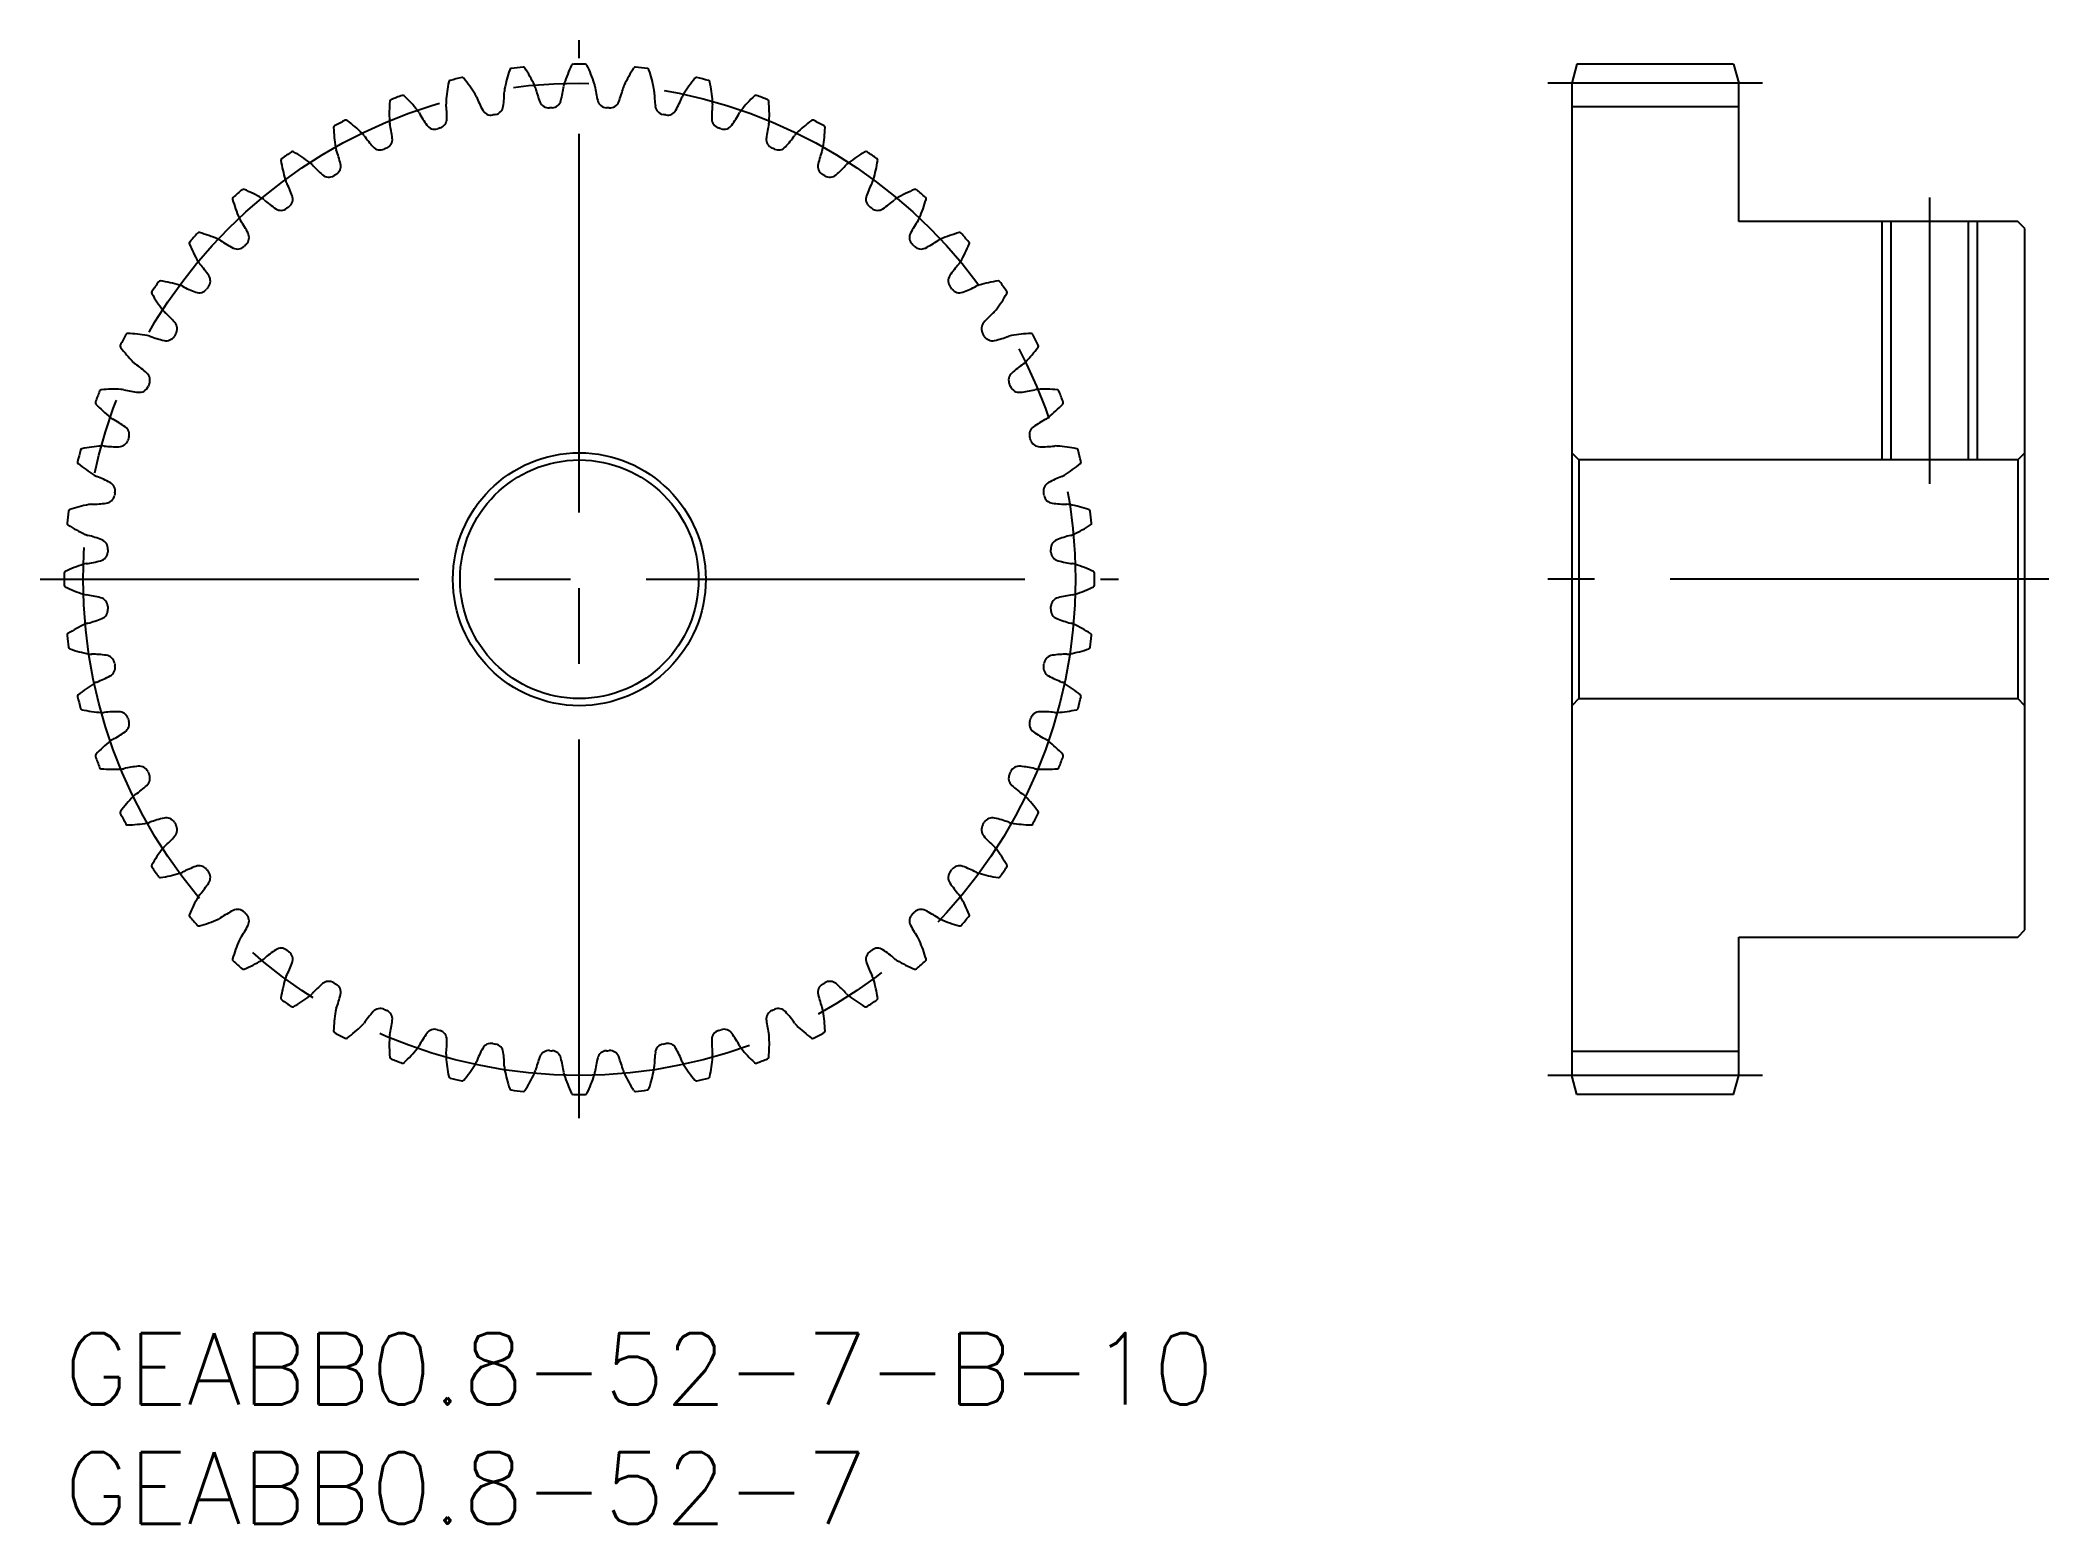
# Model space of a CAD drawing. Extents: x -1 to 83.2, y -8 to 54.2.
import ezdxf

# ---------------------------------------------------------------- set-up
doc = ezdxf.new("R2010")
doc.units = 0
doc.header["$LTSCALE"] = 0.5
doc.linetypes.add('CENTER', pattern=[50.8, 31.75, -6.35, 6.35, -6.35])
for name, color, linetype in [('MSM_CENTER', 1, 'CENTER'), ('MSM_CONTINUOUS', 7, 'CONTINUOUS'), ('MSM_NARROW', 5, 'CONTINUOUS'), ('MSM_PART_NUMBER', 7, 'CONTINUOUS')]:
    doc.layers.add(name, color=color, linetype=linetype)
doc.styles.get("Standard").update_dxf_attribs({"font": 'txt.shx', "height": 3, "bigfont": 'bigfont.shx'})

# ---------------------------------------------------------------- blocks, each defined once
blk = doc.blocks.new('*U2')
at = {"layer": 'MSM_PART_NUMBER'}
blk.add_text('GEABB0.8-52-7-B-10', height=3, dxfattribs=at).set_placement((0, -3))
blk = doc.blocks.new('*U3')
at = {"layer": 'MSM_PART_NUMBER'}
blk.add_text('GEABB0.8-52-7', height=3, dxfattribs=at).set_placement((0, -8))

msp = doc.modelspace()

# ---------------------------------------------------------------- linework, layer by layer
at = {"layer": 'MSM_CENTER'}
for p, q in [((21.6, 9), (21.6, 54.2)), ((71.2, 52.4), (62.2, 52.4)), ((78.2, 47.6), (78.2, 35.6)), ((-1, 31.6), (44.2, 31.6)), ((83.2, 31.6), (62.2, 31.6)), ((71.2, 10.8), (62.2, 10.8))]:
    msp.add_line(p, q, dxfattribs=at)
msp.add_circle((21.6, 31.6), 20.8, dxfattribs=at)
at = {"layer": 'MSM_CONTINUOUS'}
for p, q in [((63.414, 53.2), (63.2, 52.4)), ((69.986, 53.2), (63.414, 53.2)), ((69.986, 53.2), (70.2, 52.4)), ((63.2, 52.4), (63.2, 10.8)), ((70.2, 46.6), (70.2, 52.4)), ((70.2, 51.4), (63.2, 51.4)), ((81.9, 46.6), (70.2, 46.6)), ((76.579, 46.6), (76.579, 36.6)), ((79.821, 46.6), (79.821, 36.6)), ((82.2, 46.3), (81.9, 46.6)), ((82.2, 16.9), (82.2, 46.3)), ((63.2, 36.9), (63.5, 36.6)), ((63.5, 36.6), (63.5, 26.6)), ((81.9, 36.6), (63.5, 36.6)), ((81.9, 36.6), (82.2, 36.9)), ((81.9, 36.6), (81.9, 26.6)), ((63.5, 26.6), (63.2, 26.3)), ((63.5, 26.6), (81.9, 26.6)), ((82.2, 26.3), (81.9, 26.6)), ((81.9, 16.6), (82.2, 16.9)), ((70.2, 10.8), (70.2, 16.6)), ((70.2, 16.6), (81.9, 16.6)), ((70.2, 11.8), (63.2, 11.8)), ((63.414, 10), (63.2, 10.8)), ((69.986, 10), (70.2, 10.8)), ((69.986, 10), (63.414, 10))]:
    msp.add_line(p, q, dxfattribs=at)
for radius in [5.3, 5]:
    msp.add_circle((21.6, 31.6), radius, dxfattribs=at)
for centre, radius, start, end in [((21.6, 31.6), 21.6, 96.25851, 97.58764), ((19.254, 52.992), 0.08, 32.44085, 96.25849), ((27.144, 50.353), 6.5, 154.48223, 161.73077), ((21.35, 53.119), 0.08, 90.66457, 154.48226), ((21.6, 31.6), 21.6, 89.33543, 90.66457), ((21.85, 53.119), 0.08, 25.51777, 89.33545), ((16.056, 50.353), 6.5, 18.26923, 25.51777), ((23.946, 52.992), 0.08, 83.74149, 147.55919), ((21.6, 31.6), 21.6, 82.41236, 83.74149), ((22.495, 51.135), 6.5, 168.32838, 175.57692), ((16.208, 52.434), 0.08, 104.51072, 168.32842), ((21.6, 31.6), 21.6, 103.18159, 104.51072), ((16.693, 52.553), 0.08, 39.36392, 103.18158), ((11.729, 48.481), 6.5, 32.11539, 39.36392), ((24.843, 50.884), 6.5, 161.40531, 168.65384), ((18.758, 52.932), 0.08, 97.58764, 161.40534), ((13.836, 49.548), 6.5, 25.19231, 32.44085), ((19.119, 52.033), 0.662, 14.56408, 25.19232), ((15.791, 52.964), 5.2, 345.55698, 352.34456), ((21.6, 52.183), 0.662, 161.73076, 172.35899), ((21.6, 52.183), 0.662, 7.64101, 18.26924), ((27.409, 52.964), 5.2, 187.65544, 194.44302), ((24.081, 52.033), 0.662, 154.80768, 165.43592), ((29.364, 49.548), 6.5, 147.55915, 154.80769), ((24.442, 52.932), 0.08, 18.59469, 82.41236), ((18.357, 50.884), 6.5, 11.34615, 18.59469), ((31.471, 48.481), 6.5, 140.63608, 147.88461), ((26.507, 52.553), 0.08, 76.81841, 140.63612), ((21.6, 31.6), 21.6, 75.48928, 76.81841), ((26.992, 52.434), 0.08, 11.67162, 75.48928), ((20.705, 51.135), 6.5, 4.42308, 11.67162), ((20.134, 51.1), 6.5, 175.25146, 182.5), ((13.736, 51.632), 0.08, 111.4338, 175.2515), ((21.6, 31.6), 21.6, 110.10466, 111.4338), ((14.203, 51.809), 0.08, 46.287, 110.10465), ((9.766, 47.168), 6.5, 39.03846, 46.287), ((16.674, 51.585), 0.662, 175.57691, 186.20515), ((10.847, 50.953), 5.2, 359.40314, 6.19071), ((16.674, 51.585), 0.662, 21.48716, 32.11539), ((22.128, 53.733), 5.2, 201.5016, 208.28917), ((18.017, 51.48), 0.4, 280.21811, 352.48008), ((13.258, 52.108), 5.2, 352.48006, 359.26763), ((19.119, 52.033), 0.662, 168.65384, 179.28207), ((24.792, 53.508), 5.2, 194.57852, 201.36609), ((20.322, 51.76), 0.4, 201.36609, 273.62804), ((21.6, 31.6), 19.8, 93.29504, 93.62804), ((20.439, 51.767), 0.4, 273.29503, 345.55698), ((22.761, 51.767), 0.4, 194.44302, 266.70496), ((21.6, 31.6), 19.8, 86.37196, 86.70496), ((22.878, 51.76), 0.4, 266.37195, 338.63391), ((18.408, 53.508), 5.2, 338.63391, 345.42148), ((24.081, 52.033), 0.662, 0.71793, 11.34616), ((29.942, 52.108), 5.2, 180.73237, 187.51994), ((25.183, 51.48), 0.4, 187.51995, 259.78188), ((21.072, 53.733), 5.2, 331.71083, 338.4984), ((26.526, 51.585), 0.662, 147.8846, 158.51284), ((32.353, 50.953), 5.2, 173.80929, 180.59686), ((26.526, 51.585), 0.662, 353.79485, 4.42309), ((33.434, 47.168), 6.5, 133.713, 140.96154), ((28.997, 51.809), 0.08, 69.89534, 133.71304), ((21.6, 31.6), 21.6, 68.5662, 69.89534), ((29.464, 51.632), 0.08, 4.74854, 68.5662), ((23.066, 51.1), 6.5, 357.5, 4.74854), ((11.379, 50.538), 0.08, 118.35687, 182.17457), ((17.794, 50.781), 6.5, 182.17454, 189.42308), ((21.6, 31.6), 21.6, 117.02774, 118.35687), ((11.821, 50.77), 0.08, 53.21008, 117.02773), ((7.976, 45.628), 6.5, 45.96154, 53.21008), ((14.301, 50.846), 0.662, 182.49999, 193.12822), ((8.592, 49.515), 5.2, 6.32621, 13.11379), ((14.301, 50.846), 0.662, 28.41024, 39.03847), ((19.456, 53.636), 5.2, 208.42468, 215.21225), ((15.534, 50.868), 0.4, 215.21225, 287.47419), ((21.6, 31.6), 19.8, 107.14119, 107.47419), ((15.647, 50.903), 0.4, 287.14119, 359.40312), ((17.901, 51.458), 0.4, 208.28917, 280.55112), ((21.6, 31.6), 19.8, 100.21812, 100.55112), ((21.6, 31.6), 19.8, 79.44888, 79.78188), ((25.299, 51.458), 0.4, 259.44888, 331.71083), ((27.553, 50.903), 0.4, 180.59688, 252.85881), ((21.6, 31.6), 19.8, 72.52581, 72.85881), ((27.666, 50.868), 0.4, 252.5258, 324.78775), ((23.744, 53.636), 5.2, 324.78775, 331.57532), ((28.899, 50.846), 0.662, 140.96152, 151.58976), ((34.608, 49.515), 5.2, 166.88621, 173.67379), ((28.899, 50.846), 0.662, 346.87178, 357.50001), ((35.224, 45.628), 6.5, 126.78992, 134.03846), ((31.379, 50.77), 0.08, 62.97226, 126.78996), ((21.6, 31.6), 21.6, 61.64313, 62.97226), ((25.406, 50.781), 6.5, 350.57692, 357.82546), ((31.821, 50.538), 0.08, 357.82546, 61.64313), ((12.035, 49.825), 0.662, 189.42306, 200.0513), ((12.035, 49.825), 0.662, 35.33331, 45.96154), ((16.816, 53.216), 5.2, 215.34775, 222.13532), ((13.256, 49.996), 0.4, 222.13533, 294.39727), ((21.6, 31.6), 19.8, 114.06427, 114.39727), ((13.363, 50.044), 0.4, 294.06427, 6.32621), ((29.837, 50.044), 0.4, 173.6738, 245.93573), ((21.6, 31.6), 19.8, 65.60273, 65.93573), ((29.944, 49.996), 0.4, 245.60272, 317.86468), ((26.384, 53.216), 5.2, 317.86468, 324.65225), ((31.165, 49.825), 0.662, 134.03844, 144.66669), ((31.165, 49.825), 0.662, 339.9487, 350.57693), ((9.171, 49.168), 0.08, 125.27995, 189.09765), ((15.51, 50.183), 6.5, 189.09761, 196.34615), ((21.6, 31.6), 21.6, 123.95082, 125.27995), ((9.581, 49.451), 0.08, 60.13315, 123.95081), ((6.384, 43.884), 6.5, 52.88462, 60.13315), ((9.907, 48.54), 0.662, 42.25639, 52.88462), ((14.245, 52.482), 5.2, 222.27083, 229.0584), ((11.2, 48.917), 0.4, 300.98734, 13.24929), ((6.528, 47.817), 5.2, 13.24929, 20.03686), ((32, 48.917), 0.4, 166.75072, 239.01265), ((36.672, 47.817), 5.2, 159.96314, 166.75071), ((28.955, 52.482), 5.2, 310.9416, 317.72917), ((33.293, 48.54), 0.662, 127.11537, 137.74361), ((36.816, 43.884), 6.5, 119.86685, 127.11538), ((33.619, 49.451), 0.08, 56.04918, 119.86689), ((21.6, 31.6), 21.6, 54.72005, 56.04918), ((27.69, 50.183), 6.5, 343.65385, 350.90239), ((34.029, 49.168), 0.08, 350.90239, 54.72005), ((9.907, 48.54), 0.662, 196.34614, 206.97438), ((4.683, 45.882), 5.2, 20.17237, 26.95994), ((11.1, 48.856), 0.4, 229.0584, 301.32035), ((21.6, 31.6), 19.8, 120.98735, 121.32035), ((21.6, 31.6), 19.8, 58.67965, 59.01265), ((32.1, 48.856), 0.4, 238.67965, 310.9416), ((38.517, 45.882), 5.2, 153.04006, 159.82763), ((33.293, 48.54), 0.662, 333.02562, 343.65386), ((7.144, 47.541), 0.08, 132.20303, 196.02073), ((13.314, 49.313), 6.5, 196.02069, 203.26923), ((21.6, 31.6), 21.6, 130.87389, 132.20303), ((7.517, 47.872), 0.08, 67.05623, 130.87388), ((5.015, 41.96), 6.5, 59.80769, 67.05623), ((7.951, 47.007), 0.662, 49.17947, 59.8077), ((11.782, 51.443), 5.2, 229.19391, 235.98148), ((21.6, 31.6), 19.8, 127.91042, 128.24342), ((9.189, 47.537), 0.4, 307.91042, 20.17237), ((34.011, 47.537), 0.4, 159.82764, 232.08958), ((21.6, 31.6), 19.8, 51.75658, 52.08958), ((31.418, 51.443), 5.2, 304.01852, 310.80609), ((35.249, 47.007), 0.662, 120.19229, 130.82053), ((38.185, 41.96), 6.5, 112.94377, 120.19231), ((35.683, 47.872), 0.08, 49.12611, 112.94381), ((21.6, 31.6), 21.6, 47.79697, 49.12611), ((29.886, 49.313), 6.5, 336.73077, 343.97931), ((36.056, 47.541), 0.08, 343.97931, 47.79697), ((7.951, 47.007), 0.662, 203.26922, 213.89746), ((3.085, 43.739), 5.2, 27.09545, 33.88302), ((9.096, 47.465), 0.4, 235.98147, 308.24342), ((34.104, 47.465), 0.4, 231.75657, 304.01852), ((40.115, 43.739), 5.2, 146.11698, 152.90456), ((35.249, 47.007), 0.662, 326.10254, 336.73078), ((5.328, 45.683), 0.08, 139.12611, 202.94381), ((11.24, 48.185), 6.5, 202.94377, 210.19231), ((21.6, 31.6), 21.6, 137.79697, 139.12611), ((5.659, 46.056), 0.08, 73.97922, 137.79698), ((3.887, 39.886), 6.5, 66.73077, 73.97931), ((6.193, 45.249), 0.662, 56.10254, 66.73078), ((9.461, 50.115), 5.2, 236.11698, 242.90455), ((7.275, 45.842), 0.4, 242.90456, 315.1665), ((21.6, 31.6), 19.8, 134.8335, 135.1665), ((7.358, 45.925), 0.4, 314.8335, 27.09545), ((35.842, 45.925), 0.4, 152.90457, 225.1665), ((21.6, 31.6), 19.8, 44.8335, 45.1665), ((35.925, 45.842), 0.4, 224.83349, 297.09545), ((33.739, 50.115), 5.2, 297.09545, 303.88302), ((37.007, 45.249), 0.662, 113.26921, 123.89746), ((39.313, 39.886), 6.5, 106.02069, 113.26923), ((37.541, 46.056), 0.08, 42.20303, 106.02073), ((31.96, 48.185), 6.5, 329.80769, 337.05623), ((21.6, 31.6), 21.6, 40.87389, 42.20303), ((37.872, 45.683), 0.08, 337.05623, 40.87389), ((6.193, 45.249), 0.662, 210.1923, 220.82053), ((1.757, 41.418), 5.2, 34.01852, 40.80609), ((41.443, 41.418), 5.2, 139.19391, 145.98148), ((37.007, 45.249), 0.662, 319.17947, 329.8077), ((21.6, 31.6), 21.6, 144.72005, 146.04918), ((4.032, 44.029), 0.08, 80.90239, 144.72006), ((3.017, 37.69), 6.5, 73.65385, 80.90239), ((4.66, 43.293), 0.662, 63.02562, 73.65386), ((7.318, 48.517), 5.2, 243.04006, 249.82763), ((21.6, 31.6), 19.8, 141.75658, 142.08958), ((5.735, 44.104), 0.4, 321.75657, 34.01852), ((37.465, 44.104), 0.4, 145.98149, 218.24342), ((21.6, 31.6), 19.8, 37.91042, 38.24342), ((35.882, 48.517), 5.2, 290.17237, 296.95994), ((38.54, 43.293), 0.662, 106.34614, 116.97438), ((40.183, 37.69), 6.5, 99.09761, 106.34615), ((39.168, 44.029), 0.08, 35.27995, 99.09765), ((21.6, 31.6), 21.6, 33.95082, 35.27995), ((3.749, 43.619), 0.08, 146.04918, 209.86688), ((9.316, 46.816), 6.5, 209.86685, 217.11538), ((5.663, 44.011), 0.4, 249.82764, 322.08958), ((37.537, 44.011), 0.4, 217.91042, 290.17237), ((33.884, 46.816), 6.5, 322.88462, 330.13315), ((39.451, 43.619), 0.08, 330.13315, 33.95082), ((4.66, 43.293), 0.662, 217.11537, 227.74361), ((0.718, 38.955), 5.2, 40.9416, 47.72917), ((4.344, 42.1), 0.4, 328.67965, 40.9416), ((38.856, 42.1), 0.4, 139.05841, 211.32035), ((42.482, 38.955), 5.2, 132.27083, 139.0584), ((38.54, 43.293), 0.662, 312.25639, 322.88462), ((2.43, 41.379), 0.08, 152.97226, 216.78996), ((21.6, 31.6), 21.6, 151.64313, 152.97226), ((7.572, 45.224), 6.5, 216.78992, 224.03846), ((2.662, 41.821), 0.08, 87.82546, 151.64315), ((2.419, 35.406), 6.5, 80.57692, 87.82546), ((3.375, 41.165), 0.662, 69.9487, 80.57693), ((5.383, 46.672), 5.2, 249.96314, 256.75071), ((4.283, 42), 0.4, 256.75072, 329.01265), ((21.6, 31.6), 19.8, 148.67965, 149.01265), ((21.6, 31.6), 19.8, 30.98735, 31.32035), ((38.917, 42), 0.4, 210.98734, 283.24929), ((37.817, 46.672), 5.2, 283.24929, 290.03686), ((39.825, 41.165), 0.662, 99.42306, 110.0513), ((40.781, 35.406), 6.5, 92.17454, 99.42307), ((35.628, 45.224), 6.5, 315.96154, 323.21008), ((40.538, 41.821), 0.08, 28.35687, 92.17458), ((21.6, 31.6), 21.6, 27.02774, 28.35687), ((40.77, 41.379), 0.08, 323.21008, 27.02774), ((3.375, 41.165), 0.662, 224.03845, 234.66669), ((-0.016, 36.384), 5.2, 47.86468, 54.65225), ((43.216, 36.384), 5.2, 125.34775, 132.13532), ((39.825, 41.165), 0.662, 305.33331, 315.96155), ((3.156, 39.837), 0.4, 263.67379, 335.93573), ((3.204, 39.944), 0.4, 335.60273, 47.86468), ((21.6, 31.6), 19.8, 155.60273, 155.93573), ((39.996, 39.944), 0.4, 132.13534, 204.39727), ((21.6, 31.6), 19.8, 24.06427, 24.39727), ((40.044, 39.837), 0.4, 204.06427, 276.32621), ((1.391, 38.997), 0.08, 159.89534, 223.71303), ((21.6, 31.6), 21.6, 158.5662, 159.89534), ((6.032, 43.434), 6.5, 223.713, 230.96154), ((1.568, 39.464), 0.08, 94.74854, 158.56621), ((2.1, 33.066), 6.5, 87.5, 94.74854), ((2.354, 38.899), 0.662, 76.87178, 87.50001), ((3.685, 44.608), 5.2, 256.88621, 263.67379), ((39.515, 44.608), 5.2, 276.32621, 283.11379), ((40.846, 38.899), 0.662, 92.49999, 103.12822), ((41.1, 33.066), 6.5, 85.25146, 92.5), ((37.168, 43.434), 6.5, 309.03846, 316.287), ((41.632, 39.464), 0.08, 21.4338, 85.2515), ((21.6, 31.6), 21.6, 20.10466, 21.4338), ((41.809, 38.997), 0.08, 316.287, 20.10466), ((2.354, 38.899), 0.662, 230.96153, 241.58976), ((-0.436, 33.744), 5.2, 54.78775, 61.57532), ((2.332, 37.666), 0.4, 342.5258, 54.78775), ((40.868, 37.666), 0.4, 125.21226, 197.47419), ((43.636, 33.744), 5.2, 118.42468, 125.21225), ((40.846, 38.899), 0.662, 298.41024, 309.03847), ((0.766, 36.992), 0.08, 101.67153, 165.48929), ((2.065, 30.705), 6.5, 94.42308, 101.67162), ((1.615, 36.526), 0.662, 83.79485, 94.42309), ((2.247, 42.353), 5.2, 263.80929, 270.59686), ((2.297, 37.553), 0.4, 270.59687, 342.85881), ((21.6, 31.6), 19.8, 162.52581, 162.85881), ((21.6, 31.6), 19.8, 17.14119, 17.47419), ((40.903, 37.553), 0.4, 197.14119, 269.40314), ((40.953, 42.353), 5.2, 269.40314, 276.19071), ((41.585, 36.526), 0.662, 85.57691, 96.20515), ((41.135, 30.705), 6.5, 78.32838, 85.57692), ((42.434, 36.992), 0.08, 14.51072, 78.32842), ((0.647, 36.507), 0.08, 166.81841, 230.63611), ((21.6, 31.6), 21.6, 165.48928, 166.81841), ((4.719, 41.471), 6.5, 230.63608, 237.88461), ((38.481, 41.471), 6.5, 302.11539, 309.36392), ((21.6, 31.6), 21.6, 13.18159, 14.51072), ((42.553, 36.507), 0.08, 309.36392, 13.18159), ((1.615, 36.526), 0.662, 237.8846, 248.51284), ((-0.533, 31.072), 5.2, 61.71083, 68.4984), ((1.742, 35.299), 0.4, 349.44888, 61.71083), ((41.458, 35.299), 0.4, 118.28918, 190.55112), ((43.733, 31.072), 5.2, 111.5016, 118.28917), ((41.585, 36.526), 0.662, 291.48716, 302.11539), ((2.316, 28.357), 6.5, 101.34615, 108.59469), ((1.167, 34.081), 0.662, 90.71793, 101.34616), ((1.092, 39.942), 5.2, 270.73237, 277.51994), ((1.72, 35.183), 0.4, 277.51995, 349.78188), ((21.6, 31.6), 19.8, 169.44888, 169.78188), ((21.6, 31.6), 19.8, 10.21812, 10.55112), ((41.48, 35.183), 0.4, 190.21811, 262.48006), ((42.108, 39.942), 5.2, 262.48006, 269.26763), ((42.033, 34.081), 0.662, 78.65383, 89.28207), ((40.884, 28.357), 6.5, 71.40531, 78.65384), ((0.208, 33.946), 0.08, 173.74149, 237.55919), ((21.6, 31.6), 21.6, 172.41236, 173.74149), ((3.652, 39.364), 6.5, 237.55915, 244.80769), ((0.268, 34.442), 0.08, 108.59461, 172.41237), ((39.548, 39.364), 6.5, 295.19231, 302.44085), ((42.932, 34.442), 0.08, 7.58764, 71.40535), ((21.6, 31.6), 21.6, 6.25851, 7.58764), ((42.992, 33.946), 0.08, 302.44085, 6.25851), ((1.167, 34.081), 0.662, 244.80768, 255.43592), ((-0.308, 28.408), 5.2, 68.63391, 75.42148), ((1.44, 32.878), 0.4, 356.37196, 68.63391), ((21.6, 31.6), 19.8, 176.37196, 176.70496), ((41.76, 32.878), 0.4, 111.36611, 183.62804), ((21.6, 31.6), 19.8, 3.29504, 3.62804), ((43.508, 28.408), 5.2, 104.57852, 111.36609), ((42.033, 34.081), 0.662, 284.56408, 295.19232), ((2.847, 26.056), 6.5, 108.26923, 115.51777), ((1.017, 31.6), 0.662, 97.64101, 108.26924), ((0.236, 37.409), 5.2, 277.65544, 284.44302), ((1.433, 32.761), 0.4, 284.44303, 356.70496), ((41.767, 32.761), 0.4, 183.29503, 255.55698), ((42.964, 37.409), 5.2, 255.55698, 262.34456), ((42.183, 31.6), 0.662, 71.73076, 82.35899), ((40.353, 26.056), 6.5, 64.48223, 71.73077), ((21.6, 31.6), 21.6, 179.33543, 180.66457), ((0.081, 31.85), 0.08, 115.51777, 179.33544), ((0.081, 31.35), 0.08, 180.66457, 244.48227), ((2.847, 37.144), 6.5, 244.48223, 251.73077), ((40.353, 37.144), 6.5, 288.26923, 295.51777), ((43.119, 31.85), 0.08, 0.66457, 64.48227), ((43.119, 31.35), 0.08, 295.51777, 359.33543), ((21.6, 31.6), 21.6, 359.33543, 0.66457), ((1.017, 31.6), 0.662, 251.73076, 262.35899), ((0.236, 25.791), 5.2, 75.55698, 82.34456), ((1.433, 30.439), 0.4, 3.29503, 75.55698), ((1.44, 30.322), 0.4, 291.3661, 3.62804), ((21.6, 31.6), 19.8, 183.29504, 183.62804), ((21.6, 31.6), 19.8, 356.37196, 356.70496), ((41.76, 30.322), 0.4, 176.37196, 248.63391), ((41.767, 30.439), 0.4, 104.44303, 176.70496), ((42.964, 25.791), 5.2, 97.65544, 104.44302), ((42.183, 31.6), 0.662, 277.64101, 288.26924), ((3.652, 23.836), 6.5, 115.19231, 122.44085), ((1.167, 29.119), 0.662, 104.56408, 115.19232), ((-0.308, 34.792), 5.2, 284.57852, 291.36609), ((43.508, 34.792), 5.2, 248.63391, 255.42148), ((42.033, 29.119), 0.662, 64.80768, 75.43592), ((39.548, 23.836), 6.5, 57.55915, 64.80769), ((0.208, 29.254), 0.08, 122.44085, 186.25852), ((21.6, 31.6), 21.6, 186.25851, 187.58764), ((0.268, 28.758), 0.08, 187.58764, 251.40534), ((2.316, 34.843), 6.5, 251.40531, 258.65384), ((40.884, 34.843), 6.5, 281.34616, 288.59469), ((42.932, 28.758), 0.08, 288.59469, 352.41236), ((21.6, 31.6), 21.6, 352.41236, 353.74149), ((42.992, 29.254), 0.08, 353.74149, 57.55919), ((1.167, 29.119), 0.662, 258.65383, 269.28207), ((1.092, 23.258), 5.2, 82.48006, 89.26763), ((1.72, 28.017), 0.4, 10.21811, 82.48006), ((1.742, 27.901), 0.4, 298.28918, 10.55112), ((21.6, 31.6), 19.8, 190.21812, 190.55112), ((41.458, 27.901), 0.4, 169.44888, 241.71083), ((21.6, 31.6), 19.8, 349.44888, 349.78188), ((41.48, 28.017), 0.4, 97.51995, 169.78188), ((42.108, 23.258), 5.2, 90.73237, 97.51994), ((42.033, 29.119), 0.662, 270.71793, 281.34616), ((4.719, 21.729), 6.5, 122.11539, 129.36392), ((1.615, 26.674), 0.662, 111.48716, 122.11539), ((-0.533, 32.128), 5.2, 291.5016, 298.28917), ((43.733, 32.128), 5.2, 241.71083, 248.4984), ((41.585, 26.674), 0.662, 57.8846, 68.51284), ((38.481, 21.729), 6.5, 50.63608, 57.88461), ((0.647, 26.693), 0.08, 129.36392, 193.1816), ((21.6, 31.6), 21.6, 193.18159, 194.51072), ((0.766, 26.208), 0.08, 194.51072, 258.32842), ((2.065, 32.495), 6.5, 258.32838, 265.57692), ((41.135, 32.495), 6.5, 274.42308, 281.67162), ((42.434, 26.208), 0.08, 281.67162, 345.48928), ((21.6, 31.6), 21.6, 345.48928, 346.81841), ((42.553, 26.693), 0.08, 346.81841, 50.63611), ((1.615, 26.674), 0.662, 265.57691, 276.20515), ((2.247, 20.847), 5.2, 89.40314, 96.19071), ((2.297, 25.647), 0.4, 17.14119, 89.40314), ((2.332, 25.534), 0.4, 305.21226, 17.47419), ((21.6, 31.6), 19.8, 197.14119, 197.47419), ((40.868, 25.534), 0.4, 162.5258, 234.78775), ((21.6, 31.6), 19.8, 342.52581, 342.85881), ((40.903, 25.647), 0.4, 90.59688, 162.85881), ((40.953, 20.847), 5.2, 83.80929, 90.59686), ((41.585, 26.674), 0.662, 263.79485, 274.42309), ((6.032, 19.766), 6.5, 129.03846, 136.287), ((2.354, 24.301), 0.662, 118.41024, 129.03847), ((-0.436, 29.456), 5.2, 298.42468, 305.21225), ((43.636, 29.456), 5.2, 234.78775, 241.57532), ((40.846, 24.301), 0.662, 50.96152, 61.58976), ((37.168, 19.766), 6.5, 43.713, 50.96154), ((1.391, 24.203), 0.08, 136.287, 200.10466), ((21.6, 31.6), 21.6, 200.10466, 201.4338), ((1.568, 23.736), 0.08, 201.4338, 265.2515), ((2.1, 30.134), 6.5, 265.25146, 272.5), ((2.354, 24.301), 0.662, 272.49999, 283.12822), ((3.685, 18.592), 5.2, 96.32621, 103.11379), ((3.156, 23.363), 0.4, 24.06427, 96.32621), ((40.044, 23.363), 0.4, 83.6738, 155.93573), ((39.515, 18.592), 5.2, 76.88621, 83.67379), ((40.846, 24.301), 0.662, 256.87178, 267.50001), ((41.1, 30.134), 6.5, 267.5, 274.74854), ((41.632, 23.736), 0.08, 274.74854, 338.5662), ((21.6, 31.6), 21.6, 338.5662, 339.89534), ((41.809, 24.203), 0.08, 339.89534, 43.71304), ((-0.016, 26.816), 5.2, 305.34775, 312.13532), ((3.204, 23.256), 0.4, 312.13533, 24.39727), ((21.6, 31.6), 19.8, 204.06427, 204.39727), ((39.996, 23.256), 0.4, 155.60273, 227.86468), ((21.6, 31.6), 19.8, 335.60273, 335.93573), ((43.216, 26.816), 5.2, 227.86468, 234.65225), ((7.572, 17.976), 6.5, 135.96154, 143.21008), ((3.375, 22.035), 0.662, 125.33331, 135.96155), ((39.825, 22.035), 0.662, 44.03844, 54.66669), ((35.628, 17.976), 6.5, 36.78992, 44.03846), ((2.43, 21.821), 0.08, 143.21008, 207.02774), ((21.6, 31.6), 21.6, 207.02774, 208.35687), ((2.662, 21.379), 0.08, 208.35687, 272.17457), ((2.419, 27.794), 6.5, 272.17454, 279.42308), ((3.375, 22.035), 0.662, 279.42306, 290.0513), ((5.383, 16.528), 5.2, 103.24929, 110.03686), ((4.283, 21.2), 0.4, 30.98735, 103.24929), ((21.6, 31.6), 19.8, 210.98735, 211.32035), ((4.344, 21.1), 0.4, 319.05839, 31.32035), ((38.856, 21.1), 0.4, 148.67965, 220.9416), ((21.6, 31.6), 19.8, 328.67965, 329.01265), ((38.917, 21.2), 0.4, 76.75072, 149.01265), ((37.817, 16.528), 5.2, 69.96314, 76.75071), ((39.825, 22.035), 0.662, 249.9487, 260.57693), ((40.781, 27.794), 6.5, 260.57692, 267.82546), ((40.538, 21.379), 0.08, 267.82546, 331.64313), ((21.6, 31.6), 21.6, 331.64313, 332.97226), ((40.77, 21.821), 0.08, 332.97226, 36.78996), ((9.316, 16.384), 6.5, 142.88462, 150.13315), ((4.66, 19.907), 0.662, 132.25639, 142.88462), ((0.718, 24.245), 5.2, 312.27083, 319.0584), ((42.482, 24.245), 5.2, 220.9416, 227.72917), ((38.54, 19.907), 0.662, 37.11537, 47.74361), ((33.884, 16.384), 6.5, 29.86685, 37.11538), ((3.749, 19.581), 0.08, 150.13315, 213.95082), ((21.6, 31.6), 21.6, 213.95082, 215.27995), ((7.318, 14.683), 5.2, 110.17237, 116.95994), ((5.663, 19.189), 0.4, 37.91042, 110.17237), ((21.6, 31.6), 19.8, 217.91042, 218.24342), ((21.6, 31.6), 19.8, 321.75658, 322.08958), ((37.537, 19.189), 0.4, 69.82764, 142.08958), ((35.882, 14.683), 5.2, 63.04006, 69.82763), ((21.6, 31.6), 21.6, 324.72005, 326.04918), ((39.451, 19.581), 0.08, 326.04918, 29.86688), ((4.032, 19.171), 0.08, 215.27995, 279.09765), ((3.017, 25.51), 6.5, 279.09761, 286.34615), ((4.66, 19.907), 0.662, 286.34614, 296.97438), ((1.757, 21.782), 5.2, 319.19391, 325.98148), ((5.735, 19.096), 0.4, 325.98147, 38.24342), ((37.465, 19.096), 0.4, 141.75657, 214.01852), ((41.443, 21.782), 5.2, 214.01852, 220.80609), ((38.54, 19.907), 0.662, 243.02562, 253.65386), ((40.183, 25.51), 6.5, 253.65385, 260.90239), ((39.168, 19.171), 0.08, 260.90239, 324.72005), ((11.24, 15.015), 6.5, 149.80769, 157.05623), ((6.193, 17.951), 0.662, 139.17947, 149.8077), ((9.461, 13.085), 5.2, 117.09545, 123.88302), ((7.275, 17.358), 0.4, 44.8335, 117.09545), ((35.925, 17.358), 0.4, 62.90457, 135.1665), ((33.739, 13.085), 5.2, 56.11698, 62.90456), ((37.007, 17.951), 0.662, 30.19229, 40.82053), ((31.96, 15.015), 6.5, 22.94377, 30.19231), ((5.328, 17.517), 0.08, 157.05623, 220.87389), ((21.6, 31.6), 21.6, 220.87389, 222.20303), ((5.659, 17.144), 0.08, 222.20303, 286.02073), ((3.887, 23.314), 6.5, 286.02069, 293.26923), ((6.193, 17.951), 0.662, 293.26922, 303.89746), ((3.085, 19.461), 5.2, 326.11698, 332.90455), ((21.6, 31.6), 19.8, 224.8335, 225.1665), ((7.358, 17.275), 0.4, 332.90455, 45.1665), ((35.842, 17.275), 0.4, 134.8335, 207.09545), ((40.115, 19.461), 5.2, 207.09545, 213.88302), ((21.6, 31.6), 19.8, 314.8335, 315.1665), ((37.007, 17.951), 0.662, 236.10254, 246.73078), ((39.313, 23.314), 6.5, 246.73077, 253.97931), ((37.541, 17.144), 0.08, 253.97931, 317.79697), ((21.6, 31.6), 21.6, 317.79697, 319.12611), ((37.872, 17.517), 0.08, 319.12611, 22.9438), ((13.314, 13.887), 6.5, 156.73077, 163.97931), ((7.951, 16.193), 0.662, 146.10254, 156.73078), ((11.782, 11.757), 5.2, 124.01852, 130.80609), ((9.096, 15.735), 0.4, 51.75657, 124.01852), ((21.6, 31.6), 19.8, 231.75658, 232.08958), ((21.6, 31.6), 19.8, 307.91042, 308.24342), ((34.104, 15.735), 0.4, 55.98149, 128.24342), ((31.418, 11.757), 5.2, 49.19391, 55.98148), ((35.249, 16.193), 0.662, 23.26922, 33.89746), ((29.886, 13.887), 6.5, 16.02069, 23.26923), ((7.144, 15.659), 0.08, 163.97931, 227.79697), ((21.6, 31.6), 21.6, 227.79697, 229.12611), ((7.517, 15.328), 0.08, 229.12611, 292.94381), ((5.015, 21.24), 6.5, 292.94377, 300.19231), ((7.951, 16.193), 0.662, 300.19229, 310.82053), ((4.683, 17.318), 5.2, 333.04006, 339.82763), ((9.189, 15.663), 0.4, 339.82764, 52.08958), ((34.011, 15.663), 0.4, 127.91042, 200.17237), ((38.517, 17.318), 5.2, 200.17237, 206.95994), ((35.249, 16.193), 0.662, 229.17947, 239.8077), ((38.185, 21.24), 6.5, 239.80769, 247.05623), ((35.683, 15.328), 0.08, 247.05623, 310.87389), ((21.6, 31.6), 21.6, 310.87389, 312.20303), ((36.056, 15.659), 0.08, 312.20303, 16.02073), ((15.51, 13.017), 6.5, 163.65385, 170.90239), ((9.907, 14.66), 0.662, 153.02562, 163.65386), ((14.245, 10.718), 5.2, 130.9416, 137.72917), ((11.1, 14.344), 0.4, 58.67965, 130.9416), ((21.6, 31.6), 19.8, 238.67965, 239.01265), ((11.2, 14.283), 0.4, 346.75072, 59.01265), ((32, 14.283), 0.4, 120.98735, 193.24929), ((21.6, 31.6), 19.8, 300.98735, 301.32035), ((32.1, 14.344), 0.4, 49.05841, 121.32035), ((28.955, 10.718), 5.2, 42.27083, 49.0584), ((33.293, 14.66), 0.662, 16.34614, 26.97438), ((27.69, 13.017), 6.5, 9.09761, 16.34615), ((9.171, 14.032), 0.08, 170.90239, 234.72005), ((21.6, 31.6), 21.6, 234.72005, 236.04918), ((9.581, 13.749), 0.08, 236.04918, 299.86688), ((6.384, 19.316), 6.5, 299.86685, 307.11538), ((9.907, 14.66), 0.662, 307.11537, 317.74361), ((17.794, 12.419), 6.5, 170.57692, 177.82546), ((12.035, 13.375), 0.662, 159.9487, 170.57693), ((6.528, 15.383), 5.2, 339.96314, 346.75071), ((16.816, 9.984), 5.2, 137.86468, 144.65225), ((13.256, 13.204), 0.4, 65.60273, 137.86468), ((21.6, 31.6), 19.8, 245.60273, 245.93573), ((13.363, 13.156), 0.4, 353.67379, 65.93573), ((29.837, 13.156), 0.4, 114.06427, 186.32621), ((21.6, 31.6), 19.8, 294.06427, 294.39727), ((29.944, 13.204), 0.4, 42.13533, 114.39727), ((26.384, 9.984), 5.2, 35.34775, 42.13532), ((36.672, 15.383), 5.2, 193.24929, 200.03686), ((31.165, 13.375), 0.662, 9.42306, 20.0513), ((25.406, 12.419), 6.5, 2.17454, 9.42308), ((33.293, 14.66), 0.662, 222.25639, 232.88462), ((36.816, 19.316), 6.5, 232.88462, 240.13315), ((33.619, 13.749), 0.08, 240.13315, 303.95082), ((21.6, 31.6), 21.6, 303.95082, 305.27995), ((34.029, 14.032), 0.08, 305.27995, 9.09765), ((11.379, 12.662), 0.08, 177.82546, 241.64313), ((7.976, 17.572), 6.5, 306.78992, 314.03846), ((12.035, 13.375), 0.662, 314.03844, 324.66669), ((8.592, 13.685), 5.2, 346.88621, 353.67379), ((15.534, 12.332), 0.4, 72.52581, 144.78775), ((21.6, 31.6), 19.8, 252.52581, 252.85881), ((15.647, 12.297), 0.4, 0.59687, 72.85881), ((27.553, 12.297), 0.4, 107.14119, 179.40314), ((21.6, 31.6), 19.8, 287.14119, 287.47419), ((27.666, 12.332), 0.4, 35.21226, 107.47419), ((34.608, 13.685), 5.2, 186.32621, 193.11379), ((31.165, 13.375), 0.662, 215.33331, 225.96155), ((35.224, 17.572), 6.5, 225.96154, 233.21008), ((31.821, 12.662), 0.08, 298.35687, 2.17457), ((21.6, 31.6), 21.6, 241.64313, 242.97226), ((11.821, 12.43), 0.08, 242.97226, 306.78996), ((20.134, 12.1), 6.5, 177.5, 184.74854), ((14.301, 12.354), 0.662, 166.87178, 177.50001), ((9.766, 16.032), 6.5, 313.713, 320.96154), ((14.301, 12.354), 0.662, 320.96153, 331.58976), ((19.456, 9.564), 5.2, 144.78775, 151.57532), ((10.847, 12.247), 5.2, 353.80929, 0.59686), ((22.128, 9.467), 5.2, 151.71083, 158.4984), ((17.901, 11.742), 0.4, 79.44888, 151.71083), ((21.6, 31.6), 19.8, 259.44888, 259.78188), ((18.017, 11.72), 0.4, 7.51995, 79.78188), ((20.322, 11.44), 0.4, 86.37196, 158.63391), ((21.6, 31.6), 19.8, 266.37196, 266.70496), ((20.439, 11.433), 0.4, 14.44303, 86.70496), ((22.761, 11.433), 0.4, 93.29504, 165.55698), ((21.6, 31.6), 19.8, 273.29504, 273.62804), ((22.878, 11.44), 0.4, 21.3661, 93.62804), ((25.183, 11.72), 0.4, 100.21812, 172.48006), ((21.6, 31.6), 19.8, 280.21812, 280.55112), ((25.299, 11.742), 0.4, 28.28918, 100.55112), ((21.072, 9.467), 5.2, 21.5016, 28.28917), ((32.353, 12.247), 5.2, 179.40314, 186.19071), ((23.744, 9.564), 5.2, 28.42468, 35.21225), ((28.899, 12.354), 0.662, 208.41024, 219.03847), ((33.434, 16.032), 6.5, 219.03846, 226.287), ((28.899, 12.354), 0.662, 2.49999, 13.12822), ((23.066, 12.1), 6.5, 355.25146, 2.5), ((31.379, 12.43), 0.08, 233.21008, 297.02774), ((21.6, 31.6), 21.6, 297.02774, 298.35687), ((13.736, 11.568), 0.08, 184.74854, 248.5662), ((21.6, 31.6), 21.6, 248.5662, 249.89534), ((14.203, 11.391), 0.08, 249.89534, 313.71304), ((16.674, 11.615), 0.662, 173.79485, 184.42309), ((22.495, 12.065), 6.5, 184.42308, 191.67162), ((11.729, 14.719), 6.5, 320.63608, 327.88461), ((16.674, 11.615), 0.662, 327.8846, 338.51284), ((13.258, 11.092), 5.2, 0.73237, 7.51994), ((19.119, 11.167), 0.662, 180.71793, 191.34616), ((24.843, 12.316), 6.5, 191.34615, 198.59469), ((19.119, 11.167), 0.662, 334.80768, 345.43592), ((24.792, 9.692), 5.2, 158.63391, 165.42148), ((15.791, 10.236), 5.2, 7.65544, 14.44302), ((27.409, 10.236), 5.2, 165.55698, 172.34456), ((18.408, 9.692), 5.2, 14.57852, 21.36609), ((24.081, 11.167), 0.662, 194.56408, 205.19232), ((18.357, 12.316), 6.5, 341.40531, 348.65384), ((24.081, 11.167), 0.662, 348.65383, 359.28207), ((29.942, 11.092), 5.2, 172.48006, 179.26763), ((26.526, 11.615), 0.662, 201.48716, 212.11539), ((31.471, 14.719), 6.5, 212.11539, 219.36392), ((20.705, 12.065), 6.5, 348.32838, 355.57692), ((26.526, 11.615), 0.662, 355.57691, 6.20515), ((28.997, 11.391), 0.08, 226.287, 290.10466), ((21.6, 31.6), 21.6, 290.10466, 291.4338), ((29.464, 11.568), 0.08, 291.4338, 355.2515), ((16.208, 10.766), 0.08, 191.67162, 255.48928), ((21.6, 31.6), 21.6, 255.48928, 256.81841), ((16.693, 10.647), 0.08, 256.81841, 320.63611), ((18.758, 10.268), 0.08, 198.59469, 262.41236), ((21.6, 31.6), 21.6, 262.41236, 263.74149), ((19.254, 10.208), 0.08, 263.74149, 327.55919), ((13.836, 13.652), 6.5, 327.55915, 334.80769), ((21.6, 11.017), 0.662, 187.64101, 198.26924), ((27.144, 12.847), 6.5, 198.26923, 205.51777), ((16.056, 12.847), 6.5, 334.48223, 341.73077), ((21.6, 11.017), 0.662, 341.73076, 352.35899), ((29.364, 13.652), 6.5, 205.19231, 212.44085), ((23.946, 10.208), 0.08, 212.44085, 276.25851), ((21.6, 31.6), 21.6, 276.25851, 277.58764), ((24.442, 10.268), 0.08, 277.58764, 341.40534), ((26.507, 10.647), 0.08, 219.36392, 283.18159), ((21.6, 31.6), 21.6, 283.18159, 284.51072), ((26.992, 10.766), 0.08, 284.51072, 348.32842), ((21.35, 10.081), 0.08, 205.51777, 269.33543), ((21.6, 31.6), 21.6, 269.33543, 270.66457), ((21.85, 10.081), 0.08, 270.66457, 334.48227)]:
    msp.add_arc(centre, radius, start, end, dxfattribs=at)
at = {"layer": 'MSM_NARROW'}
for p, q in [((76.2, 46.6), (76.2, 36.6)), ((80.2, 46.6), (80.2, 36.6))]:
    msp.add_line(p, q, dxfattribs=at)

# ---------------------------------------------------------------- block references
at = {"layer": 'MSM_CONTINUOUS'}
for name in ['*U2', '*U3']:
    msp.add_blockref(name, (0, 0), dxfattribs=at)

doc.saveas('drawing.dxf')
